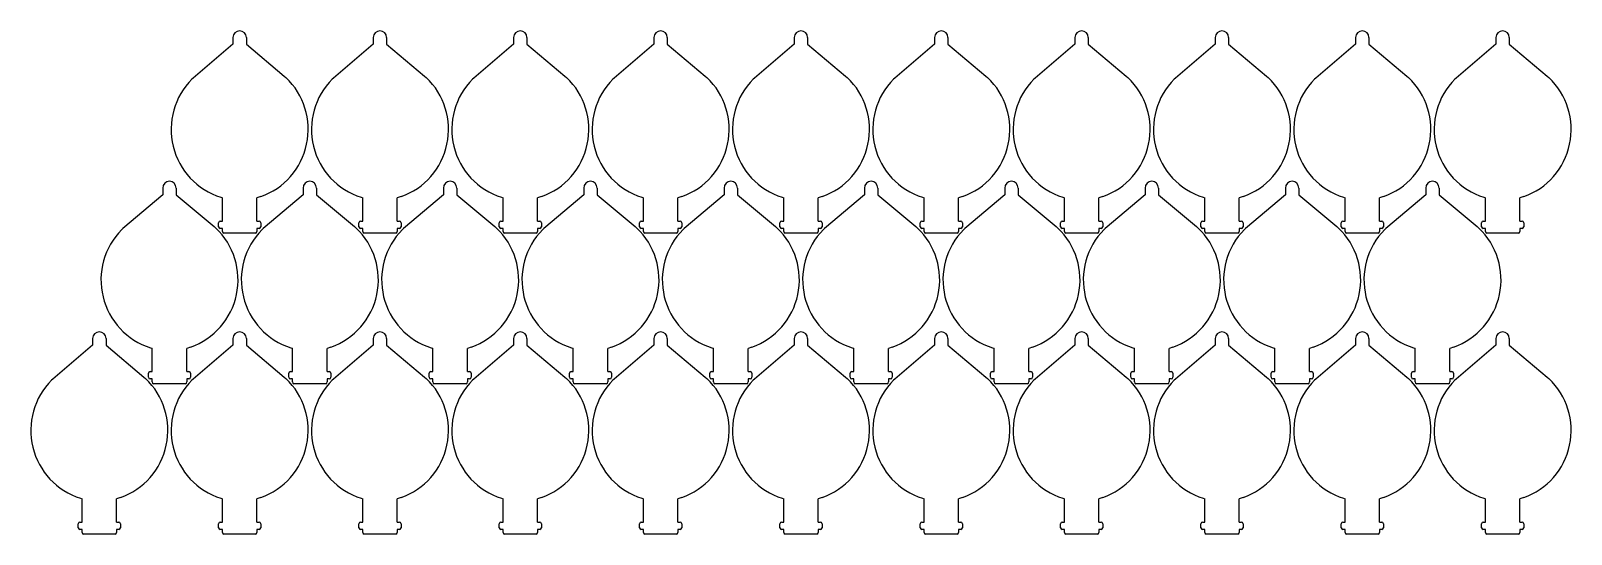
# Model space of a CAD drawing. Extents: x 0.2 to 23.2, y 10.3 to 17.8.
import ezdxf

# ---------------------------------------------------------------- set-up
doc = ezdxf.new("R2010")
doc.units = 0
doc.layers.add('203', color=3, linetype='CONTINUOUS')

msp = doc.modelspace()

# ---------------------------------------------------------------- linework, layer by layer
at = {"layer": '203'}
for p, q in [((3.2, 17.6), (2.6028, 17.0938)), ((3.2, 17.7), (3.2, 17.6)), ((3.4, 17.7), (3.4, 17.6)), ((3.4, 17.6), (3.9683, 17.1242)), ((5.3, 17.6), (4.7028, 17.0938)), ((5.3, 17.7), (5.3, 17.6)), ((5.5, 17.7), (5.5, 17.6)), ((5.5, 17.6), (6.0683, 17.1242)), ((7.4, 17.6), (6.8028, 17.0938)), ((7.4, 17.7), (7.4, 17.6)), ((7.6, 17.7), (7.6, 17.6)), ((7.6, 17.6), (8.1683, 17.1242)), ((9.5, 17.6), (8.9028, 17.0938)), ((9.5, 17.7), (9.5, 17.6)), ((9.7, 17.7), (9.7, 17.6)), ((9.7, 17.6), (10.2683, 17.1242)), ((11.6, 17.6), (11.0028, 17.0938)), ((11.6, 17.7), (11.6, 17.6)), ((11.8, 17.7), (11.8, 17.6)), ((11.8, 17.6), (12.3683, 17.1242)), ((13.7, 17.6), (13.1028, 17.0938)), ((13.7, 17.7), (13.7, 17.6)), ((13.9, 17.7), (13.9, 17.6)), ((13.9, 17.6), (14.4683, 17.1242)), ((15.8, 17.6), (15.2028, 17.0938)), ((15.8, 17.7), (15.8, 17.6)), ((16, 17.7), (16, 17.6)), ((16, 17.6), (16.5683, 17.1242)), ((17.9, 17.6), (17.3028, 17.0938)), ((17.9, 17.7), (17.9, 17.6)), ((18.1, 17.7), (18.1, 17.6)), ((18.1, 17.6), (18.6683, 17.1242)), ((20, 17.6), (19.4028, 17.0938)), ((20, 17.7), (20, 17.6)), ((20.2, 17.7), (20.2, 17.6)), ((20.2, 17.6), (20.7683, 17.1242)), ((22.1, 17.6), (21.5028, 17.0938)), ((22.1, 17.7), (22.1, 17.6)), ((22.3, 17.7), (22.3, 17.6)), ((22.3, 17.6), (22.8683, 17.1242)), ((2.6028, 17.0938), (2.5856, 17.078)), ((3.9683, 17.1242), (3.9933, 17.1012)), ((4.7028, 17.0938), (4.6856, 17.078)), ((6.0683, 17.1242), (6.0933, 17.1012)), ((6.8028, 17.0938), (6.7856, 17.078)), ((8.1683, 17.1242), (8.1933, 17.1012)), ((8.9028, 17.0938), (8.8856, 17.078)), ((10.2683, 17.1242), (10.2933, 17.1012)), ((11.0028, 17.0938), (10.9856, 17.078)), ((12.3683, 17.1242), (12.3933, 17.1012)), ((13.1028, 17.0938), (13.0856, 17.078)), ((14.4683, 17.1242), (14.4933, 17.1012)), ((15.2028, 17.0938), (15.1856, 17.078)), ((16.5683, 17.1242), (16.5933, 17.1012)), ((17.3028, 17.0938), (17.2856, 17.078)), ((18.6683, 17.1242), (18.6933, 17.1012)), ((19.4028, 17.0938), (19.3856, 17.078)), ((20.7683, 17.1242), (20.7933, 17.1012)), ((21.5028, 17.0938), (21.4856, 17.078)), ((22.8683, 17.1242), (22.8933, 17.1012)), ((2.15, 15.45), (2.15, 15.35)), ((2.35, 15.45), (2.35, 15.35)), ((4.25, 15.45), (4.25, 15.35)), ((4.45, 15.45), (4.45, 15.35)), ((6.35, 15.45), (6.35, 15.35)), ((6.55, 15.45), (6.55, 15.35)), ((8.45, 15.45), (8.45, 15.35)), ((8.65, 15.45), (8.65, 15.35)), ((10.55, 15.45), (10.55, 15.35)), ((10.75, 15.45), (10.75, 15.35)), ((12.65, 15.45), (12.65, 15.35)), ((12.85, 15.45), (12.85, 15.35)), ((14.75, 15.45), (14.75, 15.35)), ((14.95, 15.45), (14.95, 15.35)), ((16.85, 15.45), (16.85, 15.35)), ((17.05, 15.45), (17.05, 15.35)), ((18.95, 15.45), (18.95, 15.35)), ((19.15, 15.45), (19.15, 15.35)), ((21.05, 15.45), (21.05, 15.35)), ((21.25, 15.45), (21.25, 15.35)), ((2.15, 15.35), (1.5528, 14.8438)), ((2.35, 15.35), (2.9183, 14.8742)), ((3.0168, 15.3108), (3.0429, 15.3036)), ((3.0425, 14.955), (3.0429, 15.3036)), ((3.5575, 14.955), (3.5577, 15.3014)), ((3.6161, 15.3213), (3.5577, 15.3014)), ((4.25, 15.35), (3.6528, 14.8438)), ((4.45, 15.35), (5.0183, 14.8742)), ((5.1168, 15.3108), (5.1429, 15.3036)), ((5.1425, 14.955), (5.1429, 15.3036)), ((5.6575, 14.955), (5.6577, 15.3014)), ((5.7161, 15.3213), (5.6577, 15.3014)), ((6.35, 15.35), (5.7528, 14.8438)), ((6.55, 15.35), (7.1183, 14.8742)), ((7.2168, 15.3108), (7.2429, 15.3036)), ((7.2425, 14.955), (7.2429, 15.3036)), ((7.7575, 14.955), (7.7577, 15.3014)), ((7.8161, 15.3213), (7.7577, 15.3014)), ((8.45, 15.35), (7.8528, 14.8438)), ((8.65, 15.35), (9.2183, 14.8742)), ((9.3168, 15.3108), (9.3429, 15.3036)), ((9.3425, 14.955), (9.3429, 15.3036)), ((9.8575, 14.955), (9.8577, 15.3014)), ((9.9161, 15.3213), (9.8577, 15.3014)), ((10.55, 15.35), (9.9528, 14.8438)), ((10.75, 15.35), (11.3183, 14.8742)), ((11.4168, 15.3108), (11.4429, 15.3036)), ((11.4425, 14.955), (11.4429, 15.3036)), ((11.9575, 14.955), (11.9577, 15.3014)), ((12.0161, 15.3213), (11.9577, 15.3014)), ((12.65, 15.35), (12.0528, 14.8438)), ((12.85, 15.35), (13.4183, 14.8742)), ((13.5168, 15.3108), (13.5429, 15.3036)), ((13.5425, 14.955), (13.5429, 15.3036)), ((14.0575, 14.955), (14.0577, 15.3014)), ((14.1161, 15.3213), (14.0577, 15.3014)), ((14.75, 15.35), (14.1528, 14.8438)), ((14.95, 15.35), (15.5183, 14.8742)), ((15.6168, 15.3108), (15.6429, 15.3036)), ((15.6425, 14.955), (15.6429, 15.3036)), ((16.1575, 14.955), (16.1577, 15.3014)), ((16.2161, 15.3213), (16.1577, 15.3014)), ((16.85, 15.35), (16.2528, 14.8438)), ((17.05, 15.35), (17.6183, 14.8742)), ((17.7168, 15.3108), (17.7429, 15.3036)), ((17.7425, 14.955), (17.7429, 15.3036)), ((18.2575, 14.955), (18.2577, 15.3014)), ((18.3161, 15.3213), (18.2577, 15.3014)), ((18.95, 15.35), (18.3528, 14.8438)), ((19.15, 15.35), (19.7183, 14.8742)), ((19.8168, 15.3108), (19.8429, 15.3036)), ((19.8425, 14.955), (19.8429, 15.3036)), ((20.3575, 14.955), (20.3577, 15.3014)), ((20.4161, 15.3213), (20.3577, 15.3014)), ((21.05, 15.35), (20.4528, 14.8438)), ((21.25, 15.35), (21.8183, 14.8742)), ((21.9168, 15.3108), (21.9429, 15.3036)), ((21.9425, 14.955), (21.9429, 15.3036)), ((22.4575, 14.955), (22.4577, 15.3014)), ((22.5161, 15.3213), (22.4577, 15.3014)), ((1.5528, 14.8438), (1.5356, 14.828)), ((2.9183, 14.8742), (2.9433, 14.8512)), ((2.985, 14.87), (2.985, 14.93)), ((3.01, 14.955), (3.0425, 14.955)), ((3.0425, 14.845), (3.01, 14.845)), ((3.0425, 14.8), (3.0425, 14.845)), ((3.5375, 14.775), (3.0625, 14.775)), ((3.5575, 14.955), (3.59, 14.955)), ((3.59, 14.845), (3.5575, 14.845)), ((3.5575, 14.845), (3.5575, 14.8)), ((3.615, 14.93), (3.615, 14.87)), ((3.6528, 14.8438), (3.6356, 14.828)), ((5.0183, 14.8742), (5.0433, 14.8512)), ((5.085, 14.87), (5.085, 14.93)), ((5.11, 14.955), (5.1425, 14.955)), ((5.1425, 14.845), (5.11, 14.845)), ((5.1425, 14.8), (5.1425, 14.845)), ((5.6375, 14.775), (5.1625, 14.775)), ((5.6575, 14.955), (5.69, 14.955)), ((5.69, 14.845), (5.6575, 14.845)), ((5.6575, 14.845), (5.6575, 14.8)), ((5.715, 14.93), (5.715, 14.87)), ((5.7528, 14.8438), (5.7356, 14.828)), ((7.1183, 14.8742), (7.1433, 14.8512)), ((7.185, 14.87), (7.185, 14.93)), ((7.21, 14.955), (7.2425, 14.955)), ((7.2425, 14.845), (7.21, 14.845)), ((7.2425, 14.8), (7.2425, 14.845)), ((7.7375, 14.775), (7.2625, 14.775)), ((7.7575, 14.955), (7.79, 14.955)), ((7.79, 14.845), (7.7575, 14.845)), ((7.7575, 14.845), (7.7575, 14.8)), ((7.815, 14.93), (7.815, 14.87)), ((7.8528, 14.8438), (7.8356, 14.828)), ((9.2183, 14.8742), (9.2433, 14.8512)), ((9.285, 14.87), (9.285, 14.93)), ((9.31, 14.955), (9.3425, 14.955)), ((9.3425, 14.845), (9.31, 14.845)), ((9.3425, 14.8), (9.3425, 14.845)), ((9.8375, 14.775), (9.3625, 14.775)), ((9.8575, 14.955), (9.89, 14.955)), ((9.89, 14.845), (9.8575, 14.845)), ((9.8575, 14.845), (9.8575, 14.8)), ((9.915, 14.93), (9.915, 14.87)), ((9.9528, 14.8438), (9.9356, 14.828)), ((11.3183, 14.8742), (11.3433, 14.8512)), ((11.385, 14.87), (11.385, 14.93)), ((11.41, 14.955), (11.4425, 14.955)), ((11.4425, 14.845), (11.41, 14.845)), ((11.4425, 14.8), (11.4425, 14.845)), ((11.9375, 14.775), (11.4625, 14.775)), ((11.9575, 14.955), (11.99, 14.955)), ((11.99, 14.845), (11.9575, 14.845)), ((11.9575, 14.845), (11.9575, 14.8)), ((12.015, 14.93), (12.015, 14.87)), ((12.0528, 14.8438), (12.0356, 14.828)), ((13.4183, 14.8742), (13.4433, 14.8512)), ((13.485, 14.87), (13.485, 14.93)), ((13.51, 14.955), (13.5425, 14.955)), ((13.5425, 14.845), (13.51, 14.845)), ((13.5425, 14.8), (13.5425, 14.845)), ((14.0375, 14.775), (13.5625, 14.775)), ((14.0575, 14.955), (14.09, 14.955)), ((14.09, 14.845), (14.0575, 14.845)), ((14.0575, 14.845), (14.0575, 14.8)), ((14.115, 14.93), (14.115, 14.87)), ((14.1528, 14.8438), (14.1356, 14.828)), ((15.5183, 14.8742), (15.5433, 14.8512)), ((15.585, 14.87), (15.585, 14.93)), ((15.61, 14.955), (15.6425, 14.955)), ((15.6425, 14.845), (15.61, 14.845)), ((15.6425, 14.8), (15.6425, 14.845)), ((16.1375, 14.775), (15.6625, 14.775)), ((16.1575, 14.955), (16.19, 14.955)), ((16.19, 14.845), (16.1575, 14.845)), ((16.1575, 14.845), (16.1575, 14.8)), ((16.215, 14.93), (16.215, 14.87)), ((16.2528, 14.8438), (16.2356, 14.828)), ((17.6183, 14.8742), (17.6433, 14.8512)), ((17.685, 14.87), (17.685, 14.93)), ((17.71, 14.955), (17.7425, 14.955)), ((17.7425, 14.845), (17.71, 14.845)), ((17.7425, 14.8), (17.7425, 14.845)), ((18.2375, 14.775), (17.7625, 14.775)), ((18.2575, 14.955), (18.29, 14.955)), ((18.29, 14.845), (18.2575, 14.845)), ((18.2575, 14.845), (18.2575, 14.8)), ((18.315, 14.93), (18.315, 14.87)), ((18.3528, 14.8438), (18.3356, 14.828)), ((19.7183, 14.8742), (19.7433, 14.8512)), ((19.785, 14.87), (19.785, 14.93)), ((19.81, 14.955), (19.8425, 14.955)), ((19.8425, 14.845), (19.81, 14.845)), ((19.8425, 14.8), (19.8425, 14.845)), ((20.3375, 14.775), (19.8625, 14.775)), ((20.3575, 14.955), (20.39, 14.955)), ((20.39, 14.845), (20.3575, 14.845)), ((20.3575, 14.845), (20.3575, 14.8)), ((20.415, 14.93), (20.415, 14.87)), ((20.4528, 14.8438), (20.4356, 14.828)), ((21.8183, 14.8742), (21.8433, 14.8512)), ((21.885, 14.87), (21.885, 14.93)), ((21.91, 14.955), (21.9425, 14.955)), ((21.9425, 14.845), (21.91, 14.845)), ((21.9425, 14.8), (21.9425, 14.845)), ((22.4375, 14.775), (21.9625, 14.775)), ((22.4575, 14.955), (22.49, 14.955)), ((22.49, 14.845), (22.4575, 14.845)), ((22.4575, 14.845), (22.4575, 14.8)), ((22.515, 14.93), (22.515, 14.87)), ((1.1, 13.2), (1.1, 13.1)), ((1.3, 13.2), (1.3, 13.1)), ((3.2, 13.2), (3.2, 13.1)), ((3.4, 13.2), (3.4, 13.1)), ((5.3, 13.2), (5.3, 13.1)), ((5.5, 13.2), (5.5, 13.1)), ((7.4, 13.2), (7.4, 13.1)), ((7.6, 13.2), (7.6, 13.1)), ((9.5, 13.2), (9.5, 13.1)), ((9.7, 13.2), (9.7, 13.1)), ((11.6, 13.2), (11.6, 13.1)), ((11.8, 13.2), (11.8, 13.1)), ((13.7, 13.2), (13.7, 13.1)), ((13.9, 13.2), (13.9, 13.1)), ((15.8, 13.2), (15.8, 13.1)), ((16, 13.2), (16, 13.1)), ((17.9, 13.2), (17.9, 13.1)), ((18.1, 13.2), (18.1, 13.1)), ((20, 13.2), (20, 13.1)), ((20.2, 13.2), (20.2, 13.1)), ((22.1, 13.2), (22.1, 13.1)), ((22.3, 13.2), (22.3, 13.1)), ((1.1, 13.1), (0.5028, 12.5938)), ((1.3, 13.1), (1.8683, 12.6242)), ((1.9668, 13.0608), (1.9929, 13.0536)), ((1.9925, 12.705), (1.9929, 13.0536)), ((2.5075, 12.705), (2.5077, 13.0514)), ((2.5661, 13.0713), (2.5077, 13.0514)), ((3.2, 13.1), (2.6028, 12.5938)), ((3.4, 13.1), (3.9683, 12.6242)), ((4.0668, 13.0608), (4.0929, 13.0536)), ((4.0925, 12.705), (4.0929, 13.0536)), ((4.6075, 12.705), (4.6077, 13.0514)), ((4.6661, 13.0713), (4.6077, 13.0514)), ((5.3, 13.1), (4.7028, 12.5938)), ((5.5, 13.1), (6.0683, 12.6242)), ((6.1668, 13.0608), (6.1929, 13.0536)), ((6.1925, 12.705), (6.1929, 13.0536)), ((6.7075, 12.705), (6.7077, 13.0514)), ((6.7661, 13.0713), (6.7077, 13.0514)), ((7.4, 13.1), (6.8028, 12.5938)), ((7.6, 13.1), (8.1683, 12.6242)), ((8.2668, 13.0608), (8.2929, 13.0536)), ((8.2925, 12.705), (8.2929, 13.0536)), ((8.8075, 12.705), (8.8077, 13.0514)), ((8.8661, 13.0713), (8.8077, 13.0514)), ((9.5, 13.1), (8.9028, 12.5938)), ((9.7, 13.1), (10.2683, 12.6242)), ((10.3668, 13.0608), (10.3929, 13.0536)), ((10.3925, 12.705), (10.3929, 13.0536)), ((10.9075, 12.705), (10.9077, 13.0514)), ((10.9661, 13.0713), (10.9077, 13.0514)), ((11.6, 13.1), (11.0028, 12.5938)), ((11.8, 13.1), (12.3683, 12.6242)), ((12.4668, 13.0608), (12.4929, 13.0536)), ((12.4925, 12.705), (12.4929, 13.0536)), ((13.0075, 12.705), (13.0077, 13.0514)), ((13.0661, 13.0713), (13.0077, 13.0514)), ((13.7, 13.1), (13.1028, 12.5938)), ((13.9, 13.1), (14.4683, 12.6242)), ((14.5668, 13.0608), (14.5929, 13.0536)), ((14.5925, 12.705), (14.5929, 13.0536)), ((15.1075, 12.705), (15.1077, 13.0514)), ((15.1661, 13.0713), (15.1077, 13.0514)), ((15.8, 13.1), (15.2028, 12.5938)), ((16, 13.1), (16.5683, 12.6242)), ((16.6668, 13.0608), (16.6929, 13.0536)), ((16.6925, 12.705), (16.6929, 13.0536)), ((17.2075, 12.705), (17.2077, 13.0514)), ((17.2661, 13.0713), (17.2077, 13.0514)), ((17.9, 13.1), (17.3028, 12.5938)), ((18.1, 13.1), (18.6683, 12.6242)), ((18.7668, 13.0608), (18.7929, 13.0536)), ((18.7925, 12.705), (18.7929, 13.0536)), ((19.3075, 12.705), (19.3077, 13.0514)), ((19.3661, 13.0713), (19.3077, 13.0514)), ((20, 13.1), (19.4028, 12.5938)), ((20.2, 13.1), (20.7683, 12.6242)), ((20.8668, 13.0608), (20.8929, 13.0536)), ((20.8925, 12.705), (20.8929, 13.0536)), ((21.4075, 12.705), (21.4077, 13.0514)), ((21.4661, 13.0713), (21.4077, 13.0514)), ((22.1, 13.1), (21.5028, 12.5938)), ((22.3, 13.1), (22.8683, 12.6242)), ((1.935, 12.62), (1.935, 12.68)), ((1.96, 12.705), (1.9925, 12.705)), ((2.5075, 12.705), (2.54, 12.705)), ((2.565, 12.68), (2.565, 12.62)), ((4.035, 12.62), (4.035, 12.68)), ((4.06, 12.705), (4.0925, 12.705)), ((4.6075, 12.705), (4.64, 12.705)), ((4.665, 12.68), (4.665, 12.62)), ((6.135, 12.62), (6.135, 12.68)), ((6.16, 12.705), (6.1925, 12.705)), ((6.7075, 12.705), (6.74, 12.705)), ((6.765, 12.68), (6.765, 12.62)), ((8.235, 12.62), (8.235, 12.68)), ((8.26, 12.705), (8.2925, 12.705)), ((8.8075, 12.705), (8.84, 12.705)), ((8.865, 12.68), (8.865, 12.62)), ((10.335, 12.62), (10.335, 12.68)), ((10.36, 12.705), (10.3925, 12.705)), ((10.9075, 12.705), (10.94, 12.705)), ((10.965, 12.68), (10.965, 12.62)), ((12.435, 12.62), (12.435, 12.68)), ((12.46, 12.705), (12.4925, 12.705)), ((13.0075, 12.705), (13.04, 12.705)), ((13.065, 12.68), (13.065, 12.62)), ((14.535, 12.62), (14.535, 12.68)), ((14.56, 12.705), (14.5925, 12.705)), ((15.1075, 12.705), (15.14, 12.705)), ((15.165, 12.68), (15.165, 12.62)), ((16.635, 12.62), (16.635, 12.68)), ((16.66, 12.705), (16.6925, 12.705)), ((17.2075, 12.705), (17.24, 12.705)), ((17.265, 12.68), (17.265, 12.62)), ((18.735, 12.62), (18.735, 12.68)), ((18.76, 12.705), (18.7925, 12.705)), ((19.3075, 12.705), (19.34, 12.705)), ((19.365, 12.68), (19.365, 12.62)), ((20.835, 12.62), (20.835, 12.68)), ((20.86, 12.705), (20.8925, 12.705)), ((21.4075, 12.705), (21.44, 12.705)), ((21.465, 12.68), (21.465, 12.62)), ((0.5028, 12.5938), (0.4856, 12.578)), ((1.8683, 12.6242), (1.8933, 12.6012)), ((1.9925, 12.595), (1.96, 12.595)), ((1.9925, 12.55), (1.9925, 12.595)), ((2.4875, 12.525), (2.0125, 12.525)), ((2.54, 12.595), (2.5075, 12.595)), ((2.5075, 12.595), (2.5075, 12.55)), ((2.6028, 12.5938), (2.5856, 12.578)), ((3.9683, 12.6242), (3.9933, 12.6012)), ((4.0925, 12.595), (4.06, 12.595)), ((4.0925, 12.55), (4.0925, 12.595)), ((4.5875, 12.525), (4.1125, 12.525)), ((4.64, 12.595), (4.6075, 12.595)), ((4.6075, 12.595), (4.6075, 12.55)), ((4.7028, 12.5938), (4.6856, 12.578)), ((6.0683, 12.6242), (6.0933, 12.6012)), ((6.1925, 12.595), (6.16, 12.595)), ((6.1925, 12.55), (6.1925, 12.595)), ((6.6875, 12.525), (6.2125, 12.525)), ((6.74, 12.595), (6.7075, 12.595)), ((6.7075, 12.595), (6.7075, 12.55)), ((6.8028, 12.5938), (6.7856, 12.578)), ((8.1683, 12.6242), (8.1933, 12.6012)), ((8.2925, 12.595), (8.26, 12.595)), ((8.2925, 12.55), (8.2925, 12.595)), ((8.7875, 12.525), (8.3125, 12.525)), ((8.84, 12.595), (8.8075, 12.595)), ((8.8075, 12.595), (8.8075, 12.55)), ((8.9028, 12.5938), (8.8856, 12.578)), ((10.2683, 12.6242), (10.2933, 12.6012)), ((10.3925, 12.595), (10.36, 12.595)), ((10.3925, 12.55), (10.3925, 12.595)), ((10.8875, 12.525), (10.4125, 12.525)), ((10.94, 12.595), (10.9075, 12.595)), ((10.9075, 12.595), (10.9075, 12.55)), ((11.0028, 12.5938), (10.9856, 12.578)), ((12.3683, 12.6242), (12.3933, 12.6012)), ((12.4925, 12.595), (12.46, 12.595)), ((12.4925, 12.55), (12.4925, 12.595)), ((12.9875, 12.525), (12.5125, 12.525)), ((13.04, 12.595), (13.0075, 12.595)), ((13.0075, 12.595), (13.0075, 12.55)), ((13.1028, 12.5938), (13.0856, 12.578)), ((14.4683, 12.6242), (14.4933, 12.6012)), ((14.5925, 12.595), (14.56, 12.595)), ((14.5925, 12.55), (14.5925, 12.595)), ((15.0875, 12.525), (14.6125, 12.525)), ((15.14, 12.595), (15.1075, 12.595)), ((15.1075, 12.595), (15.1075, 12.55)), ((15.2028, 12.5938), (15.1856, 12.578)), ((16.5683, 12.6242), (16.5933, 12.6012)), ((16.6925, 12.595), (16.66, 12.595)), ((16.6925, 12.55), (16.6925, 12.595)), ((17.1875, 12.525), (16.7125, 12.525)), ((17.24, 12.595), (17.2075, 12.595)), ((17.2075, 12.595), (17.2075, 12.55)), ((17.3028, 12.5938), (17.2856, 12.578)), ((18.6683, 12.6242), (18.6933, 12.6012)), ((18.7925, 12.595), (18.76, 12.595)), ((18.7925, 12.55), (18.7925, 12.595)), ((19.2875, 12.525), (18.8125, 12.525)), ((19.34, 12.595), (19.3075, 12.595)), ((19.3075, 12.595), (19.3075, 12.55)), ((19.4028, 12.5938), (19.3856, 12.578)), ((20.7683, 12.6242), (20.7933, 12.6012)), ((20.8925, 12.595), (20.86, 12.595)), ((20.8925, 12.55), (20.8925, 12.595)), ((21.3875, 12.525), (20.9125, 12.525)), ((21.44, 12.595), (21.4075, 12.595)), ((21.4075, 12.595), (21.4075, 12.55)), ((21.5028, 12.5938), (21.4856, 12.578)), ((22.8683, 12.6242), (22.8933, 12.6012)), ((0.9168, 10.8108), (0.9429, 10.8036)), ((0.9425, 10.455), (0.9429, 10.8036)), ((1.4575, 10.455), (1.4577, 10.8014)), ((1.5161, 10.8213), (1.4577, 10.8014)), ((3.0168, 10.8108), (3.0429, 10.8036)), ((3.0425, 10.455), (3.0429, 10.8036)), ((3.5575, 10.455), (3.5577, 10.8014)), ((3.6161, 10.8213), (3.5577, 10.8014)), ((5.1168, 10.8108), (5.1429, 10.8036)), ((5.1425, 10.455), (5.1429, 10.8036)), ((5.6575, 10.455), (5.6577, 10.8014)), ((5.7161, 10.8213), (5.6577, 10.8014)), ((7.2168, 10.8108), (7.2429, 10.8036)), ((7.2425, 10.455), (7.2429, 10.8036)), ((7.7575, 10.455), (7.7577, 10.8014)), ((7.8161, 10.8213), (7.7577, 10.8014)), ((9.3168, 10.8108), (9.3429, 10.8036)), ((9.3425, 10.455), (9.3429, 10.8036)), ((9.8575, 10.455), (9.8577, 10.8014)), ((9.9161, 10.8213), (9.8577, 10.8014)), ((11.4168, 10.8108), (11.4429, 10.8036)), ((11.4425, 10.455), (11.4429, 10.8036)), ((11.9575, 10.455), (11.9577, 10.8014)), ((12.0161, 10.8213), (11.9577, 10.8014)), ((13.5168, 10.8108), (13.5429, 10.8036)), ((13.5425, 10.455), (13.5429, 10.8036)), ((14.0575, 10.455), (14.0577, 10.8014)), ((14.1161, 10.8213), (14.0577, 10.8014)), ((15.6168, 10.8108), (15.6429, 10.8036)), ((15.6425, 10.455), (15.6429, 10.8036)), ((16.1575, 10.455), (16.1577, 10.8014)), ((16.2161, 10.8213), (16.1577, 10.8014)), ((17.7168, 10.8108), (17.7429, 10.8036)), ((17.7425, 10.455), (17.7429, 10.8036)), ((18.2575, 10.455), (18.2577, 10.8014)), ((18.3161, 10.8213), (18.2577, 10.8014)), ((19.8168, 10.8108), (19.8429, 10.8036)), ((19.8425, 10.455), (19.8429, 10.8036)), ((20.3575, 10.455), (20.3577, 10.8014)), ((20.4161, 10.8213), (20.3577, 10.8014)), ((21.9168, 10.8108), (21.9429, 10.8036)), ((21.9425, 10.455), (21.9429, 10.8036)), ((22.4575, 10.455), (22.4577, 10.8014)), ((22.5161, 10.8213), (22.4577, 10.8014)), ((0.885, 10.37), (0.885, 10.43)), ((0.91, 10.455), (0.9425, 10.455)), ((1.4575, 10.455), (1.49, 10.455)), ((1.515, 10.43), (1.515, 10.37)), ((2.985, 10.37), (2.985, 10.43)), ((3.01, 10.455), (3.0425, 10.455)), ((3.5575, 10.455), (3.59, 10.455)), ((3.615, 10.43), (3.615, 10.37)), ((5.085, 10.37), (5.085, 10.43)), ((5.11, 10.455), (5.1425, 10.455)), ((5.6575, 10.455), (5.69, 10.455)), ((5.715, 10.43), (5.715, 10.37)), ((7.185, 10.37), (7.185, 10.43)), ((7.21, 10.455), (7.2425, 10.455)), ((7.7575, 10.455), (7.79, 10.455)), ((7.815, 10.43), (7.815, 10.37)), ((9.285, 10.37), (9.285, 10.43)), ((9.31, 10.455), (9.3425, 10.455)), ((9.8575, 10.455), (9.89, 10.455)), ((9.915, 10.43), (9.915, 10.37)), ((11.385, 10.37), (11.385, 10.43)), ((11.41, 10.455), (11.4425, 10.455)), ((11.9575, 10.455), (11.99, 10.455)), ((12.015, 10.43), (12.015, 10.37)), ((13.485, 10.37), (13.485, 10.43)), ((13.51, 10.455), (13.5425, 10.455)), ((14.0575, 10.455), (14.09, 10.455)), ((14.115, 10.43), (14.115, 10.37)), ((15.585, 10.37), (15.585, 10.43)), ((15.61, 10.455), (15.6425, 10.455)), ((16.1575, 10.455), (16.19, 10.455)), ((16.215, 10.43), (16.215, 10.37)), ((17.685, 10.37), (17.685, 10.43)), ((17.71, 10.455), (17.7425, 10.455)), ((18.2575, 10.455), (18.29, 10.455)), ((18.315, 10.43), (18.315, 10.37)), ((19.785, 10.37), (19.785, 10.43)), ((19.81, 10.455), (19.8425, 10.455)), ((20.3575, 10.455), (20.39, 10.455)), ((20.415, 10.43), (20.415, 10.37)), ((21.885, 10.37), (21.885, 10.43)), ((21.91, 10.455), (21.9425, 10.455)), ((22.4575, 10.455), (22.49, 10.455)), ((22.515, 10.43), (22.515, 10.37)), ((0.9425, 10.345), (0.91, 10.345)), ((0.9425, 10.3), (0.9425, 10.345)), ((1.4375, 10.275), (0.9625, 10.275)), ((1.49, 10.345), (1.4575, 10.345)), ((1.4575, 10.345), (1.4575, 10.3)), ((3.0425, 10.345), (3.01, 10.345)), ((3.0425, 10.3), (3.0425, 10.345)), ((3.5375, 10.275), (3.0625, 10.275)), ((3.59, 10.345), (3.5575, 10.345)), ((3.5575, 10.345), (3.5575, 10.3)), ((5.1425, 10.345), (5.11, 10.345)), ((5.1425, 10.3), (5.1425, 10.345)), ((5.6375, 10.275), (5.1625, 10.275)), ((5.69, 10.345), (5.6575, 10.345)), ((5.6575, 10.345), (5.6575, 10.3)), ((7.2425, 10.345), (7.21, 10.345)), ((7.2425, 10.3), (7.2425, 10.345)), ((7.7375, 10.275), (7.2625, 10.275)), ((7.79, 10.345), (7.7575, 10.345)), ((7.7575, 10.345), (7.7575, 10.3)), ((9.3425, 10.345), (9.31, 10.345)), ((9.3425, 10.3), (9.3425, 10.345)), ((9.8375, 10.275), (9.3625, 10.275)), ((9.89, 10.345), (9.8575, 10.345)), ((9.8575, 10.345), (9.8575, 10.3)), ((11.4425, 10.345), (11.41, 10.345)), ((11.4425, 10.3), (11.4425, 10.345)), ((11.9375, 10.275), (11.4625, 10.275)), ((11.99, 10.345), (11.9575, 10.345)), ((11.9575, 10.345), (11.9575, 10.3)), ((13.5425, 10.345), (13.51, 10.345)), ((13.5425, 10.3), (13.5425, 10.345)), ((14.0375, 10.275), (13.5625, 10.275)), ((14.09, 10.345), (14.0575, 10.345)), ((14.0575, 10.345), (14.0575, 10.3)), ((15.6425, 10.345), (15.61, 10.345)), ((15.6425, 10.3), (15.6425, 10.345)), ((16.1375, 10.275), (15.6625, 10.275)), ((16.19, 10.345), (16.1575, 10.345)), ((16.1575, 10.345), (16.1575, 10.3)), ((17.7425, 10.345), (17.71, 10.345)), ((17.7425, 10.3), (17.7425, 10.345)), ((18.2375, 10.275), (17.7625, 10.275)), ((18.29, 10.345), (18.2575, 10.345)), ((18.2575, 10.345), (18.2575, 10.3)), ((19.8425, 10.345), (19.81, 10.345)), ((19.8425, 10.3), (19.8425, 10.345)), ((20.3375, 10.275), (19.8625, 10.275)), ((20.39, 10.345), (20.3575, 10.345)), ((20.3575, 10.345), (20.3575, 10.3)), ((21.9425, 10.345), (21.91, 10.345)), ((21.9425, 10.3), (21.9425, 10.345)), ((22.4375, 10.275), (21.9625, 10.275)), ((22.49, 10.345), (22.4575, 10.345)), ((22.4575, 10.345), (22.4575, 10.3))]:
    msp.add_line(p, q, dxfattribs=at)
for centre, radius, start, end in [((3.3, 17.7), 0.1, 90, 180), ((3.3, 17.7), 0.1, 0, 90), ((5.4, 17.7), 0.1, 90, 180), ((5.4, 17.7), 0.1, 0, 90), ((7.5, 17.7), 0.1, 90, 180), ((7.5, 17.7), 0.1, 0, 90), ((9.6, 17.7), 0.1, 90, 180), ((9.6, 17.7), 0.1, 0, 90), ((11.7, 17.7), 0.1, 90, 180), ((11.7, 17.7), 0.1, 0, 90), ((13.8, 17.7), 0.1, 90, 180), ((13.8, 17.7), 0.1, 0, 90), ((15.9, 17.7), 0.1, 90, 180), ((15.9, 17.7), 0.1, 0, 90), ((18, 17.7), 0.1, 90, 180), ((18, 17.7), 0.1, 0, 90), ((20.1, 17.7), 0.1, 90, 180), ((20.1, 17.7), 0.1, 0, 90), ((22.2, 17.7), 0.1, 90, 180), ((22.2, 17.7), 0.1, 0, 90), ((3.340022, 16.325873), 1.065292, 135.0873, 252.337374), ((3.25855, 16.326991), 1.06736, 289.57166, 46.497908), ((5.440022, 16.325873), 1.065292, 135.0873, 252.337374), ((5.35855, 16.326991), 1.06736, 289.57166, 46.497908), ((7.540022, 16.325873), 1.065292, 135.0873, 252.337374), ((7.45855, 16.326991), 1.06736, 289.57166, 46.497908), ((9.640022, 16.325873), 1.065292, 135.0873, 252.337374), ((9.55855, 16.326991), 1.06736, 289.57166, 46.497908), ((11.740022, 16.325873), 1.065292, 135.0873, 252.337374), ((11.65855, 16.326991), 1.06736, 289.57166, 46.497908), ((13.840022, 16.325873), 1.065292, 135.0873, 252.337374), ((13.75855, 16.326991), 1.06736, 289.57166, 46.497908), ((15.940022, 16.325873), 1.065292, 135.0873, 252.337374), ((15.85855, 16.326991), 1.06736, 289.57166, 46.497908), ((18.040022, 16.325873), 1.065292, 135.0873, 252.337374), ((17.95855, 16.326991), 1.06736, 289.57166, 46.497908), ((20.140022, 16.325873), 1.065292, 135.0873, 252.337374), ((20.05855, 16.326991), 1.06736, 289.57166, 46.497908), ((22.240022, 16.325873), 1.065292, 135.0873, 252.337374), ((22.15855, 16.326991), 1.06736, 289.57166, 46.497908), ((2.25, 15.45), 0.1, 90, 180), ((2.25, 15.45), 0.1, 0, 90), ((4.35, 15.45), 0.1, 90, 180), ((4.35, 15.45), 0.1, 0, 90), ((6.45, 15.45), 0.1, 90, 180), ((6.45, 15.45), 0.1, 0, 90), ((8.55, 15.45), 0.1, 90, 180), ((8.55, 15.45), 0.1, 0, 90), ((10.65, 15.45), 0.1, 90, 180), ((10.65, 15.45), 0.1, 0, 90), ((12.75, 15.45), 0.1, 90, 180), ((12.75, 15.45), 0.1, 0, 90), ((14.85, 15.45), 0.1, 90, 180), ((14.85, 15.45), 0.1, 0, 90), ((16.95, 15.45), 0.1, 90, 180), ((16.95, 15.45), 0.1, 0, 90), ((19.05, 15.45), 0.1, 90, 180), ((19.05, 15.45), 0.1, 0, 90), ((21.15, 15.45), 0.1, 90, 180), ((21.15, 15.45), 0.1, 0, 90), ((2.290022, 14.075873), 1.065292, 135.0873, 252.337374), ((2.20855, 14.076991), 1.06736, 289.57166, 46.497908), ((3.01, 14.93), 0.025, 90, 180), ((3.01, 14.87), 0.025, 180, 270), ((3.065, 14.7975), 0.022638, 173.659808, 263.659808), ((4.390022, 14.075873), 1.065292, 135.0873, 252.337374), ((3.535, 14.7975), 0.022638, 276.340192, 6.340192), ((3.59, 14.93), 0.025, 0, 90), ((3.59, 14.87), 0.025, 270, 0), ((4.30855, 14.076991), 1.06736, 289.57166, 46.497908), ((5.11, 14.93), 0.025, 90, 180), ((5.11, 14.87), 0.025, 180, 270), ((5.165, 14.7975), 0.022638, 173.659808, 263.659808), ((6.490022, 14.075873), 1.065292, 135.0873, 252.337374), ((5.635, 14.7975), 0.022638, 276.340192, 6.340192), ((5.69, 14.93), 0.025, 0, 90), ((5.69, 14.87), 0.025, 270, 0), ((6.40855, 14.076991), 1.06736, 289.57166, 46.497908), ((7.21, 14.93), 0.025, 90, 180), ((7.21, 14.87), 0.025, 180, 270), ((7.265, 14.7975), 0.022638, 173.659808, 263.659808), ((8.590022, 14.075873), 1.065292, 135.0873, 252.337374), ((7.735, 14.7975), 0.022638, 276.340192, 6.340192), ((7.79, 14.93), 0.025, 0, 90), ((7.79, 14.87), 0.025, 270, 0), ((8.50855, 14.076991), 1.06736, 289.57166, 46.497908), ((9.31, 14.93), 0.025, 90, 180), ((9.31, 14.87), 0.025, 180, 270), ((9.365, 14.7975), 0.022638, 173.659808, 263.659808), ((10.690022, 14.075873), 1.065292, 135.0873, 252.337374), ((9.835, 14.7975), 0.022638, 276.340192, 6.340192), ((9.89, 14.93), 0.025, 0, 90), ((9.89, 14.87), 0.025, 270, 0), ((10.60855, 14.076991), 1.06736, 289.57166, 46.497908), ((11.41, 14.93), 0.025, 90, 180), ((11.41, 14.87), 0.025, 180, 270), ((11.465, 14.7975), 0.022638, 173.659808, 263.659808), ((12.790022, 14.075873), 1.065292, 135.0873, 252.337374), ((11.935, 14.7975), 0.022638, 276.340192, 6.340192), ((11.99, 14.93), 0.025, 0, 90), ((11.99, 14.87), 0.025, 270, 0), ((12.70855, 14.076991), 1.06736, 289.57166, 46.497908), ((13.51, 14.93), 0.025, 90, 180), ((13.51, 14.87), 0.025, 180, 270), ((13.565, 14.7975), 0.022638, 173.659808, 263.659808), ((14.890022, 14.075873), 1.065292, 135.0873, 252.337374), ((14.035, 14.7975), 0.022638, 276.340192, 6.340192), ((14.09, 14.93), 0.025, 0, 90), ((14.09, 14.87), 0.025, 270, 0), ((14.80855, 14.076991), 1.06736, 289.57166, 46.497908), ((15.61, 14.93), 0.025, 90, 180), ((15.61, 14.87), 0.025, 180, 270), ((15.665, 14.7975), 0.022638, 173.659808, 263.659808), ((16.990022, 14.075873), 1.065292, 135.0873, 252.337374), ((16.135, 14.7975), 0.022638, 276.340192, 6.340192), ((16.19, 14.93), 0.025, 0, 90), ((16.19, 14.87), 0.025, 270, 0), ((16.90855, 14.076991), 1.06736, 289.57166, 46.497908), ((17.71, 14.93), 0.025, 90, 180), ((17.71, 14.87), 0.025, 180, 270), ((17.765, 14.7975), 0.022638, 173.659808, 263.659808), ((19.090022, 14.075873), 1.065292, 135.0873, 252.337374), ((18.235, 14.7975), 0.022638, 276.340192, 6.340192), ((18.29, 14.93), 0.025, 0, 90), ((18.29, 14.87), 0.025, 270, 0), ((19.00855, 14.076991), 1.06736, 289.57166, 46.497908), ((19.81, 14.93), 0.025, 90, 180), ((19.81, 14.87), 0.025, 180, 270), ((19.865, 14.7975), 0.022638, 173.659808, 263.659808), ((21.190022, 14.075873), 1.065292, 135.0873, 252.337374), ((20.335, 14.7975), 0.022638, 276.340192, 6.340192), ((20.39, 14.93), 0.025, 0, 90), ((20.39, 14.87), 0.025, 270, 0), ((21.10855, 14.076991), 1.06736, 289.57166, 46.497908), ((21.91, 14.93), 0.025, 90, 180), ((21.91, 14.87), 0.025, 180, 270), ((21.965, 14.7975), 0.022638, 173.659808, 263.659808), ((22.435, 14.7975), 0.022638, 276.340192, 6.340192), ((22.49, 14.93), 0.025, 0, 90), ((22.49, 14.87), 0.025, 270, 0), ((1.2, 13.2), 0.1, 90, 180), ((1.2, 13.2), 0.1, 0, 90), ((3.3, 13.2), 0.1, 90, 180), ((3.3, 13.2), 0.1, 0, 90), ((5.4, 13.2), 0.1, 90, 180), ((5.4, 13.2), 0.1, 0, 90), ((7.5, 13.2), 0.1, 90, 180), ((7.5, 13.2), 0.1, 0, 90), ((9.6, 13.2), 0.1, 90, 180), ((9.6, 13.2), 0.1, 0, 90), ((11.7, 13.2), 0.1, 90, 180), ((11.7, 13.2), 0.1, 0, 90), ((13.8, 13.2), 0.1, 90, 180), ((13.8, 13.2), 0.1, 0, 90), ((15.9, 13.2), 0.1, 90, 180), ((15.9, 13.2), 0.1, 0, 90), ((18, 13.2), 0.1, 90, 180), ((18, 13.2), 0.1, 0, 90), ((20.1, 13.2), 0.1, 90, 180), ((20.1, 13.2), 0.1, 0, 90), ((22.2, 13.2), 0.1, 90, 180), ((22.2, 13.2), 0.1, 0, 90), ((1.96, 12.68), 0.025, 90, 180), ((2.54, 12.68), 0.025, 0, 90), ((4.06, 12.68), 0.025, 90, 180), ((4.64, 12.68), 0.025, 0, 90), ((6.16, 12.68), 0.025, 90, 180), ((6.74, 12.68), 0.025, 0, 90), ((8.26, 12.68), 0.025, 90, 180), ((8.84, 12.68), 0.025, 0, 90), ((10.36, 12.68), 0.025, 90, 180), ((10.94, 12.68), 0.025, 0, 90), ((12.46, 12.68), 0.025, 90, 180), ((13.04, 12.68), 0.025, 0, 90), ((14.56, 12.68), 0.025, 90, 180), ((15.14, 12.68), 0.025, 0, 90), ((16.66, 12.68), 0.025, 90, 180), ((17.24, 12.68), 0.025, 0, 90), ((18.76, 12.68), 0.025, 90, 180), ((19.34, 12.68), 0.025, 0, 90), ((20.86, 12.68), 0.025, 90, 180), ((21.44, 12.68), 0.025, 0, 90), ((1.240022, 11.825873), 1.065292, 135.0873, 252.337374), ((1.15855, 11.826991), 1.06736, 289.57166, 46.497908), ((1.96, 12.62), 0.025, 180, 270), ((2.015, 12.5475), 0.022638, 173.659808, 263.659808), ((3.340022, 11.825873), 1.065292, 135.0873, 252.337374), ((2.485, 12.5475), 0.022638, 276.340192, 6.340192), ((2.54, 12.62), 0.025, 270, 0), ((3.25855, 11.826991), 1.06736, 289.57166, 46.497908), ((4.06, 12.62), 0.025, 180, 270), ((4.115, 12.5475), 0.022638, 173.659808, 263.659808), ((5.440022, 11.825873), 1.065292, 135.0873, 252.337374), ((4.585, 12.5475), 0.022638, 276.340192, 6.340192), ((4.64, 12.62), 0.025, 270, 0), ((5.35855, 11.826991), 1.06736, 289.57166, 46.497908), ((6.16, 12.62), 0.025, 180, 270), ((6.215, 12.5475), 0.022638, 173.659808, 263.659808), ((7.540022, 11.825873), 1.065292, 135.0873, 252.337374), ((6.685, 12.5475), 0.022638, 276.340192, 6.340192), ((6.74, 12.62), 0.025, 270, 0), ((7.45855, 11.826991), 1.06736, 289.57166, 46.497908), ((8.26, 12.62), 0.025, 180, 270), ((8.315, 12.5475), 0.022638, 173.659808, 263.659808), ((9.640022, 11.825873), 1.065292, 135.0873, 252.337374), ((8.785, 12.5475), 0.022638, 276.340192, 6.340192), ((8.84, 12.62), 0.025, 270, 0), ((9.55855, 11.826991), 1.06736, 289.57166, 46.497908), ((10.36, 12.62), 0.025, 180, 270), ((10.415, 12.5475), 0.022638, 173.659808, 263.659808), ((11.740022, 11.825873), 1.065292, 135.0873, 252.337374), ((10.885, 12.5475), 0.022638, 276.340192, 6.340192), ((10.94, 12.62), 0.025, 270, 0), ((11.65855, 11.826991), 1.06736, 289.57166, 46.497908), ((12.46, 12.62), 0.025, 180, 270), ((12.515, 12.5475), 0.022638, 173.659808, 263.659808), ((13.840022, 11.825873), 1.065292, 135.0873, 252.337374), ((12.985, 12.5475), 0.022638, 276.340192, 6.340192), ((13.04, 12.62), 0.025, 270, 0), ((13.75855, 11.826991), 1.06736, 289.57166, 46.497908), ((14.56, 12.62), 0.025, 180, 270), ((14.615, 12.5475), 0.022638, 173.659808, 263.659808), ((15.940022, 11.825873), 1.065292, 135.0873, 252.337374), ((15.085, 12.5475), 0.022638, 276.340192, 6.340192), ((15.14, 12.62), 0.025, 270, 0), ((15.85855, 11.826991), 1.06736, 289.57166, 46.497908), ((16.66, 12.62), 0.025, 180, 270), ((16.715, 12.5475), 0.022638, 173.659808, 263.659808), ((18.040022, 11.825873), 1.065292, 135.0873, 252.337374), ((17.185, 12.5475), 0.022638, 276.340192, 6.340192), ((17.24, 12.62), 0.025, 270, 0), ((17.95855, 11.826991), 1.06736, 289.57166, 46.497908), ((18.76, 12.62), 0.025, 180, 270), ((18.815, 12.5475), 0.022638, 173.659808, 263.659808), ((20.140022, 11.825873), 1.065292, 135.0873, 252.337374), ((19.285, 12.5475), 0.022638, 276.340192, 6.340192), ((19.34, 12.62), 0.025, 270, 0), ((20.05855, 11.826991), 1.06736, 289.57166, 46.497908), ((20.86, 12.62), 0.025, 180, 270), ((20.915, 12.5475), 0.022638, 173.659808, 263.659808), ((22.240022, 11.825873), 1.065292, 135.0873, 252.337374), ((21.385, 12.5475), 0.022638, 276.340192, 6.340192), ((21.44, 12.62), 0.025, 270, 0), ((22.15855, 11.826991), 1.06736, 289.57166, 46.497908), ((0.91, 10.43), 0.025, 90, 180), ((1.49, 10.43), 0.025, 0, 90), ((3.01, 10.43), 0.025, 90, 180), ((3.59, 10.43), 0.025, 0, 90), ((5.11, 10.43), 0.025, 90, 180), ((5.69, 10.43), 0.025, 0, 90), ((7.21, 10.43), 0.025, 90, 180), ((7.79, 10.43), 0.025, 0, 90), ((9.31, 10.43), 0.025, 90, 180), ((9.89, 10.43), 0.025, 0, 90), ((11.41, 10.43), 0.025, 90, 180), ((11.99, 10.43), 0.025, 0, 90), ((13.51, 10.43), 0.025, 90, 180), ((14.09, 10.43), 0.025, 0, 90), ((15.61, 10.43), 0.025, 90, 180), ((16.19, 10.43), 0.025, 0, 90), ((17.71, 10.43), 0.025, 90, 180), ((18.29, 10.43), 0.025, 0, 90), ((19.81, 10.43), 0.025, 90, 180), ((20.39, 10.43), 0.025, 0, 90), ((21.91, 10.43), 0.025, 90, 180), ((22.49, 10.43), 0.025, 0, 90), ((0.91, 10.37), 0.025, 180, 270), ((0.965, 10.2975), 0.022638, 173.659808, 263.659808), ((1.435, 10.2975), 0.022638, 276.340192, 6.340192), ((1.49, 10.37), 0.025, 270, 0), ((3.01, 10.37), 0.025, 180, 270), ((3.065, 10.2975), 0.022638, 173.659808, 263.659808), ((3.535, 10.2975), 0.022638, 276.340192, 6.340192), ((3.59, 10.37), 0.025, 270, 0), ((5.11, 10.37), 0.025, 180, 270), ((5.165, 10.2975), 0.022638, 173.659808, 263.659808), ((5.635, 10.2975), 0.022638, 276.340192, 6.340192), ((5.69, 10.37), 0.025, 270, 0), ((7.21, 10.37), 0.025, 180, 270), ((7.265, 10.2975), 0.022638, 173.659808, 263.659808), ((7.735, 10.2975), 0.022638, 276.340192, 6.340192), ((7.79, 10.37), 0.025, 270, 0), ((9.31, 10.37), 0.025, 180, 270), ((9.365, 10.2975), 0.022638, 173.659808, 263.659808), ((9.835, 10.2975), 0.022638, 276.340192, 6.340192), ((9.89, 10.37), 0.025, 270, 0), ((11.41, 10.37), 0.025, 180, 270), ((11.465, 10.2975), 0.022638, 173.659808, 263.659808), ((11.935, 10.2975), 0.022638, 276.340192, 6.340192), ((11.99, 10.37), 0.025, 270, 0), ((13.51, 10.37), 0.025, 180, 270), ((13.565, 10.2975), 0.022638, 173.659808, 263.659808), ((14.035, 10.2975), 0.022638, 276.340192, 6.340192), ((14.09, 10.37), 0.025, 270, 0), ((15.61, 10.37), 0.025, 180, 270), ((15.665, 10.2975), 0.022638, 173.659808, 263.659808), ((16.135, 10.2975), 0.022638, 276.340192, 6.340192), ((16.19, 10.37), 0.025, 270, 0), ((17.71, 10.37), 0.025, 180, 270), ((17.765, 10.2975), 0.022638, 173.659808, 263.659808), ((18.235, 10.2975), 0.022638, 276.340192, 6.340192), ((18.29, 10.37), 0.025, 270, 0), ((19.81, 10.37), 0.025, 180, 270), ((19.865, 10.2975), 0.022638, 173.659808, 263.659808), ((20.335, 10.2975), 0.022638, 276.340192, 6.340192), ((20.39, 10.37), 0.025, 270, 0), ((21.91, 10.37), 0.025, 180, 270), ((21.965, 10.2975), 0.022638, 173.659808, 263.659808), ((22.435, 10.2975), 0.022638, 276.340192, 6.340192), ((22.49, 10.37), 0.025, 270, 0)]:
    msp.add_arc(centre, radius, start, end, dxfattribs=at)

doc.saveas('drawing.dxf')
